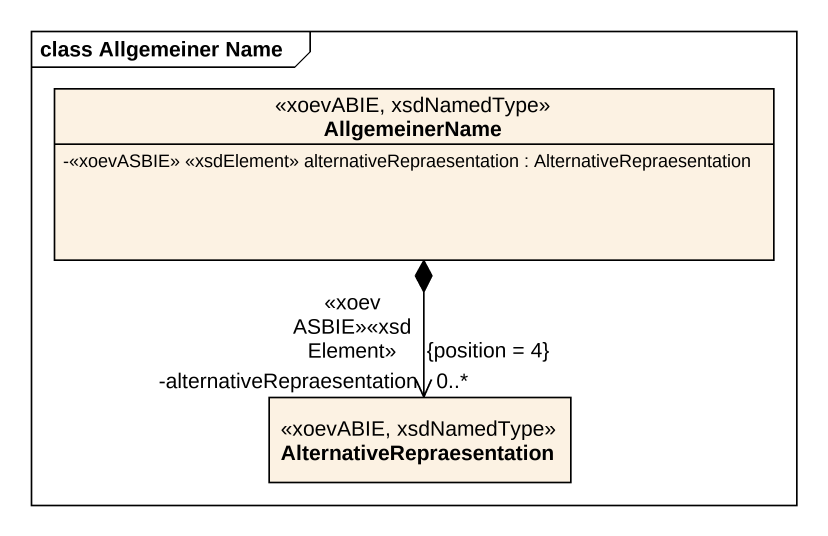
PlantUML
@startuml
mainframe class Allgemeiner Name
hide circle
hide empty members
skinparam classAttributeIconSize 0
class AllgemeinerName <<xoevABIE, xsdNamedType>> {
  -<<xoevASBIE>> <<xsdElement>> alternativeRepraesentation : AlternativeRepraesentation
}
class AlternativeRepraesentation <<xoevABIE, xsdNamedType>>
AllgemeinerName *--> "-alternativeRepraesentation\n<<xoevASBIE>><<xsdElement>>\n0..*\n{position = 4}" AlternativeRepraesentation
@enduml
